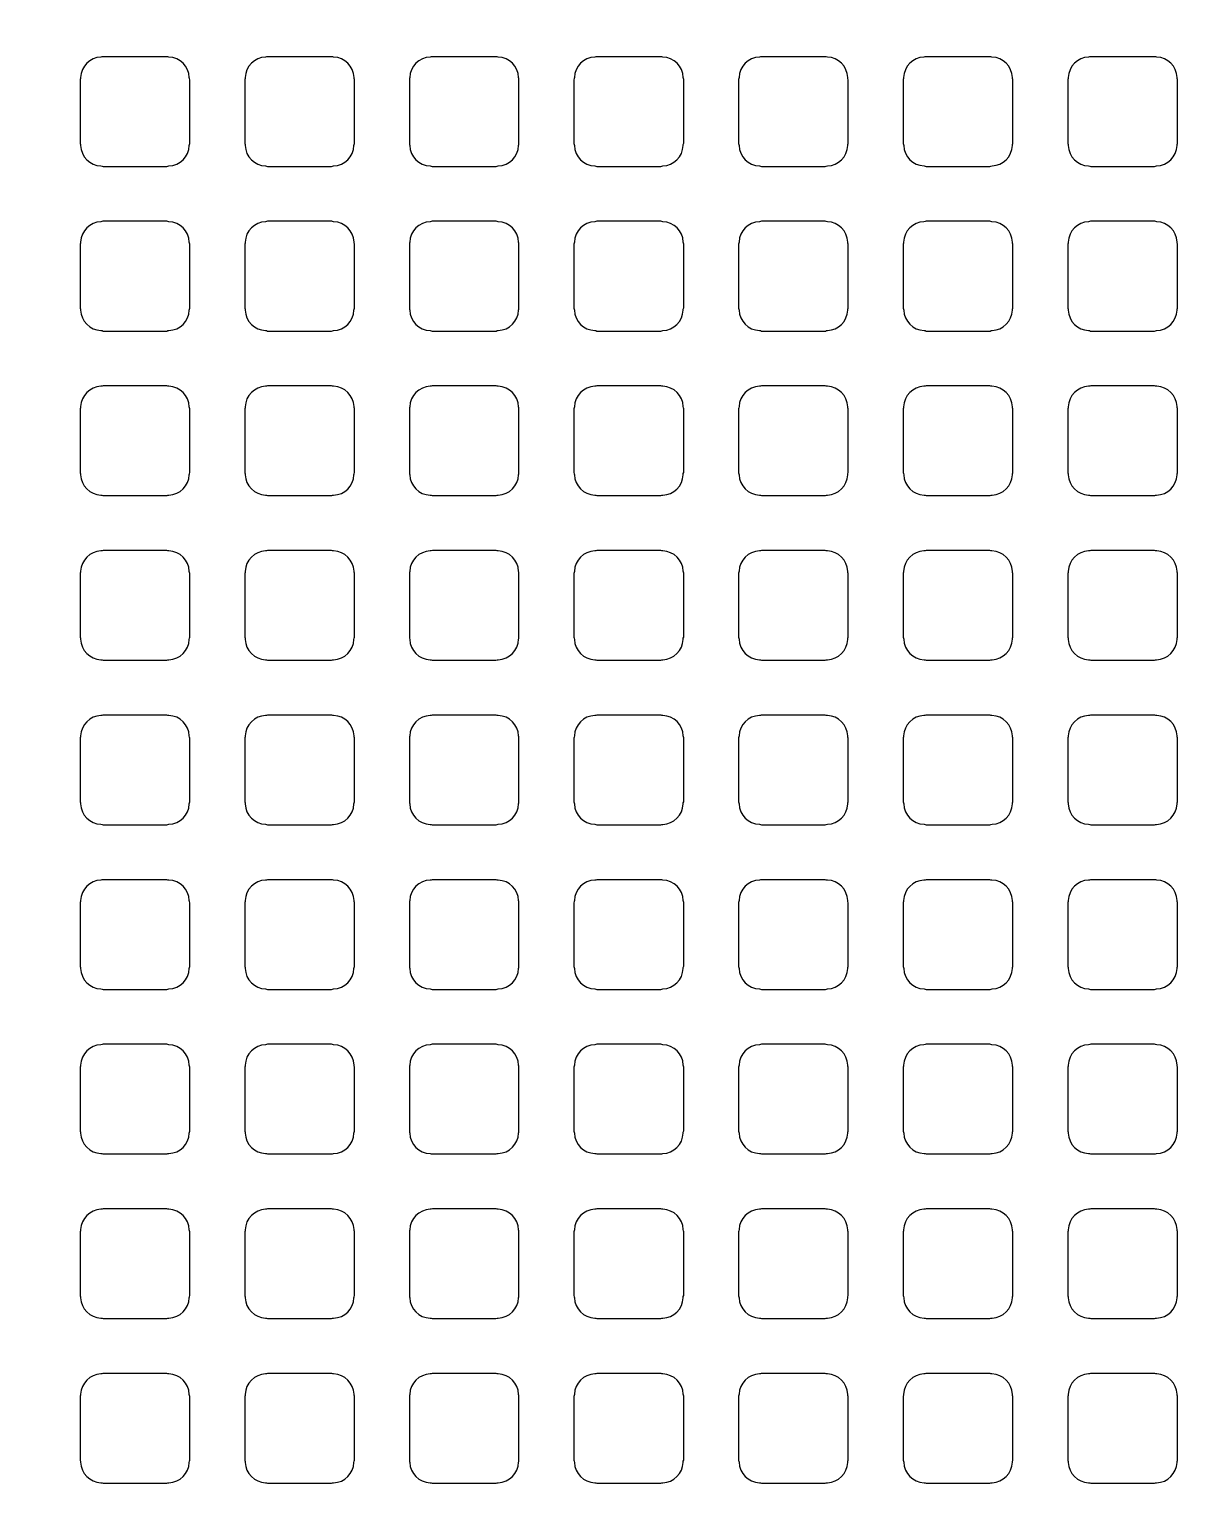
# Model space of a CAD drawing. Extents: x 3811 to 4077, y -444 to -307.
# Drawn here: x 3996.236 to 3997.321, y -385.107 to -383.753 of the extents above; entities that cross this region are included whole.
import ezdxf

# ---------------------------------------------------------------- set-up
doc = ezdxf.new("R2010")
doc.units = 0
doc.layers.add('gbr-dxf', color=7, linetype='Continuous')

msp = doc.modelspace()

# ---------------------------------------------------------------- linework, layer by layer
at = {"layer": 'gbr-dxf', "linetype": 'Continuous'}
msp.add_lwpolyline([(4000.5038, -385.332), (3998.9322, -383.7604, -0.013659), (3998.9293, -383.7577, -0.077228), (3997.3118, -381.5457, -0.009209), (3997.3106, -381.5435), (3997.1511, -381.2326, -0.008596), (3997.1501, -381.2305, -0.073265), (3996.3752, -378.9478, -0.008634), (3996.3748, -378.9456), (3996.3062, -378.5654, -0.012454), (3996.3055, -378.5619, -0.041374), (3996.1996, -377.4655, -0.007759)], format="xyb", dxfattribs=at)
for points in [[(3996.2835, -383.8591, -0.095462), (3996.2839, -383.8609, 0.393729), (3996.3028, -383.8798, -0.101678), (3996.3047, -383.8803), (3996.3638, -383.8803, -0.098843), (3996.3657, -383.8798, 0.393729), (3996.3846, -383.861, -0.101678), (3996.3851, -383.859), (3996.3851, -383.8, -0.104567), (3996.3846, -383.798, 0.393729), (3996.3657, -383.7791, -0.09841), (3996.3638, -383.7787), (3996.3045, -383.7787, -0.089302), (3996.3028, -383.7791, 0.393729), (3996.284, -383.7979, -0.09841), (3996.2835, -383.7998)], [(3996.4359, -383.8591, -0.095462), (3996.4363, -383.861, 0.393729), (3996.4552, -383.8798, -0.09841), (3996.4571, -383.8803), (3996.5163, -383.8803, -0.095462), (3996.5181, -383.8799, 0.393729), (3996.537, -383.861, -0.101678), (3996.5375, -383.859), (3996.5375, -383.7997, -0.092621), (3996.5371, -383.7979, 0.393729), (3996.5182, -383.7791, -0.088868), (3996.5165, -383.7787), (3996.457, -383.7787, -0.092621), (3996.4552, -383.7791, 0.393729), (3996.4363, -383.798, -0.09841), (3996.4359, -383.7999)], [(3996.5883, -383.8591, -0.095462), (3996.5887, -383.861, 0.393729), (3996.6075, -383.8799, -0.095482), (3996.6094, -383.8803), (3996.6686, -383.8803, -0.104567), (3996.6706, -383.8798, 0.393729), (3996.6895, -383.8609, -0.088868), (3996.6898, -383.8592), (3996.6898, -383.7998, -0.092621), (3996.6894, -383.798, 0.393729), (3996.6706, -383.7791, -0.092282), (3996.6688, -383.7787), (3996.6094, -383.7787, -0.095462), (3996.6076, -383.7791, 0.393729), (3996.5887, -383.798, -0.09841), (3996.5883, -383.7999)], [(3996.7406, -383.859, -0.101214), (3996.7411, -383.861, 0.393729), (3996.76, -383.8798, -0.09841), (3996.7619, -383.8803), (3996.8211, -383.8803, -0.095462), (3996.8229, -383.8799, 0.393729), (3996.8418, -383.861, -0.107228), (3996.8423, -383.8589), (3996.8423, -383.7998, -0.098843), (3996.8419, -383.7979, 0.393729), (3996.823, -383.7791, -0.088868), (3996.8213, -383.7787), (3996.7618, -383.7787, -0.092621), (3996.76, -383.7791, 0.393729), (3996.7411, -383.798, -0.104195), (3996.7406, -383.8)], [(3996.8931, -383.8591, -0.095462), (3996.8935, -383.8609, 0.393729), (3996.9124, -383.8798, -0.101678), (3996.9143, -383.8803), (3996.9734, -383.8803, -0.098843), (3996.9753, -383.8798, 0.393729), (3996.9942, -383.861, -0.101678), (3996.9947, -383.859), (3996.9947, -383.8, -0.104567), (3996.9942, -383.798, 0.393729), (3996.9753, -383.7791, -0.09841), (3996.9734, -383.7787), (3996.9141, -383.7787, -0.089302), (3996.9124, -383.7791, 0.393729), (3996.8936, -383.7979, -0.09841), (3996.8931, -383.7998)], [(3997.0455, -383.859, -0.101214), (3997.046, -383.8609, 0.393729), (3997.0648, -383.8798, -0.104195), (3997.0668, -383.8803), (3997.1258, -383.8803, -0.101214), (3997.1278, -383.8798, 0.393729), (3997.1466, -383.8609, -0.095482), (3997.1471, -383.8591), (3997.1471, -383.7999, -0.098843), (3997.1466, -383.798, 0.393729), (3997.1277, -383.7791, -0.095482), (3997.1259, -383.7787), (3997.0666, -383.7787, -0.098843), (3997.0647, -383.7791, 0.393729), (3997.0459, -383.798, -0.092282), (3997.0455, -383.7998)], [(3997.1979, -383.8591, -0.098843), (3997.1983, -383.861, 0.393729), (3997.2172, -383.8798, -0.09841), (3997.2191, -383.8803), (3997.2783, -383.8803, -0.095462), (3997.2801, -383.8799, 0.393729), (3997.299, -383.861, -0.09841), (3997.2994, -383.8591), (3997.2994, -383.7997, -0.089302), (3997.2991, -383.7979, 0.393729), (3997.2802, -383.7791, -0.088868), (3997.2785, -383.7787), (3997.219, -383.7787, -0.092621), (3997.2172, -383.7791, 0.393729), (3997.1983, -383.798, -0.101678), (3997.1979, -383.7999)], [(3996.2835, -384.0115, -0.095462), (3996.2839, -384.0133, 0.393729), (3996.3028, -384.0322, -0.09841), (3996.3047, -384.0327), (3996.3639, -384.0327, -0.095462), (3996.3657, -384.0322, 0.393729), (3996.3846, -384.0134, -0.101678), (3996.3851, -384.0114), (3996.3851, -383.9524, -0.104567), (3996.3846, -383.9504, 0.393729), (3996.3657, -383.9315, -0.101678), (3996.3638, -383.9311), (3996.3046, -383.9311, -0.092621), (3996.3028, -383.9315, 0.393729), (3996.284, -383.9503, -0.09841), (3996.2835, -383.9522)], [(3996.4359, -384.0115, -0.095462), (3996.4363, -384.0134, 0.393729), (3996.4552, -384.0322, -0.095482), (3996.457, -384.0327), (3996.5163, -384.0327, -0.092621), (3996.5181, -384.0323, 0.393729), (3996.537, -384.0134, -0.101678), (3996.5375, -384.0114), (3996.5375, -383.9521, -0.092621), (3996.5371, -383.9503, 0.393729), (3996.5182, -383.9315, -0.092282), (3996.5164, -383.9311), (3996.457, -383.9311, -0.095462), (3996.4552, -383.9315, 0.393729), (3996.4363, -383.9504, -0.09841), (3996.4359, -383.9523)], [(3996.5883, -384.0115, -0.095462), (3996.5887, -384.0134, 0.393729), (3996.6075, -384.0323, -0.092282), (3996.6093, -384.0327), (3996.6686, -384.0327, -0.101214), (3996.6706, -384.0322, 0.393729), (3996.6895, -384.0133, -0.088868), (3996.6898, -384.0116), (3996.6898, -383.9522, -0.092621), (3996.6894, -383.9504, 0.393729), (3996.6706, -383.9315, -0.095482), (3996.6687, -383.9311), (3996.6095, -383.9311, -0.098843), (3996.6076, -383.9315, 0.393729), (3996.5887, -383.9504, -0.09841), (3996.5883, -383.9523)], [(3996.7406, -384.0114, -0.101214), (3996.7411, -384.0134, 0.393729), (3996.76, -384.0322, -0.095482), (3996.7618, -384.0327), (3996.8211, -384.0327, -0.092621), (3996.8229, -384.0323, 0.393729), (3996.8418, -384.0134, -0.107228), (3996.8423, -384.0113), (3996.8423, -383.9522, -0.098843), (3996.8419, -383.9503, 0.393729), (3996.823, -383.9315, -0.092282), (3996.8212, -383.9311), (3996.7618, -383.9311, -0.095462), (3996.76, -383.9315, 0.393729), (3996.7411, -383.9504, -0.104195), (3996.7406, -383.9524)], [(3996.8931, -384.0115, -0.095462), (3996.8935, -384.0133, 0.393729), (3996.9124, -384.0322, -0.09841), (3996.9143, -384.0327), (3996.9735, -384.0327, -0.095462), (3996.9753, -384.0322, 0.393729), (3996.9942, -384.0134, -0.101678), (3996.9947, -384.0114), (3996.9947, -383.9524, -0.104567), (3996.9942, -383.9504, 0.393729), (3996.9753, -383.9315, -0.101678), (3996.9734, -383.9311), (3996.9142, -383.9311, -0.092621), (3996.9124, -383.9315, 0.393729), (3996.8936, -383.9503, -0.09841), (3996.8931, -383.9522)], [(3997.0455, -384.0114, -0.101214), (3997.046, -384.0133, 0.393729), (3997.0648, -384.0322, -0.101678), (3997.0668, -384.0327), (3997.1259, -384.0327, -0.098843), (3997.1278, -384.0322, 0.393729), (3997.1466, -384.0133, -0.095482), (3997.1471, -384.0115), (3997.1471, -383.9523, -0.098843), (3997.1466, -383.9504, 0.393729), (3997.1277, -383.9315, -0.09841), (3997.1258, -383.9311), (3997.0667, -383.9311, -0.101214), (3997.0647, -383.9315, 0.393729), (3997.0459, -383.9504, -0.092282), (3997.0455, -383.9522)], [(3997.1979, -384.0115, -0.098843), (3997.1983, -384.0134, 0.393729), (3997.2172, -384.0322, -0.095482), (3997.219, -384.0327), (3997.2783, -384.0327, -0.092621), (3997.2801, -384.0323, 0.393729), (3997.299, -384.0134, -0.09841), (3997.2994, -384.0115), (3997.2994, -383.9521, -0.089302), (3997.2991, -383.9503, 0.393729), (3997.2802, -383.9315, -0.092282), (3997.2784, -383.9311), (3997.219, -383.9311, -0.095462), (3997.2172, -383.9315, 0.393729), (3997.1983, -383.9504, -0.101678), (3997.1979, -383.9523)], [(3996.2835, -384.1639, -0.095462), (3996.2839, -384.1657, 0.393729), (3996.3028, -384.1846, -0.095482), (3996.3046, -384.185), (3996.364, -384.185, -0.092621), (3996.3657, -384.1846, 0.393729), (3996.3846, -384.1658, -0.101678), (3996.3851, -384.1638), (3996.3851, -384.1048, -0.104567), (3996.3846, -384.1028, 0.393729), (3996.3657, -384.0839, -0.104195), (3996.3637, -384.0835), (3996.3047, -384.0835, -0.095462), (3996.3028, -384.0839, 0.393729), (3996.284, -384.1027, -0.09841), (3996.2835, -384.1046)], [(3996.4359, -384.1639, -0.095462), (3996.4363, -384.1658, 0.393729), (3996.4552, -384.1846, -0.092282), (3996.457, -384.185), (3996.5164, -384.185, -0.089302), (3996.5181, -384.1847, 0.393729), (3996.537, -384.1658, -0.101678), (3996.5375, -384.1638), (3996.5375, -384.1045, -0.092621), (3996.5371, -384.1027, 0.393729), (3996.5182, -384.0839, -0.095482), (3996.5163, -384.0835), (3996.4571, -384.0835, -0.098843), (3996.4552, -384.0839, 0.393729), (3996.4363, -384.1028, -0.09841), (3996.4359, -384.1047)], [(3996.5883, -384.1639, -0.095462), (3996.5887, -384.1658, 0.393729), (3996.6075, -384.1847, -0.088868), (3996.6093, -384.185), (3996.6687, -384.185, -0.098843), (3996.6706, -384.1846, 0.393729), (3996.6895, -384.1657, -0.088868), (3996.6898, -384.164), (3996.6898, -384.1046, -0.092621), (3996.6894, -384.1028, 0.393729), (3996.6706, -384.0839, -0.09841), (3996.6687, -384.0835), (3996.6095, -384.0835, -0.101214), (3996.6076, -384.0839, 0.393729), (3996.5887, -384.1028, -0.09841), (3996.5883, -384.1047)], [(3996.7406, -384.1638, -0.101214), (3996.7411, -384.1658, 0.393729), (3996.76, -384.1846, -0.092282), (3996.7618, -384.185), (3996.8212, -384.185, -0.089302), (3996.8229, -384.1847, 0.393729), (3996.8418, -384.1658, -0.107228), (3996.8423, -384.1637), (3996.8423, -384.1046, -0.098843), (3996.8419, -384.1027, 0.393729), (3996.823, -384.0839, -0.095482), (3996.8211, -384.0835), (3996.7619, -384.0835, -0.098843), (3996.76, -384.0839, 0.393729), (3996.7411, -384.1028, -0.104195), (3996.7406, -384.1048)], [(3996.8931, -384.1639, -0.095462), (3996.8935, -384.1657, 0.393729), (3996.9124, -384.1846, -0.095482), (3996.9142, -384.185), (3996.9736, -384.185, -0.092621), (3996.9753, -384.1846, 0.393729), (3996.9942, -384.1658, -0.101678), (3996.9947, -384.1638), (3996.9947, -384.1048, -0.104567), (3996.9942, -384.1028, 0.393729), (3996.9753, -384.0839, -0.104195), (3996.9733, -384.0835), (3996.9143, -384.0835, -0.095462), (3996.9124, -384.0839, 0.393729), (3996.8936, -384.1027, -0.09841), (3996.8931, -384.1046)], [(3997.0455, -384.1638, -0.101214), (3997.046, -384.1657, 0.393729), (3997.0648, -384.1846, -0.09841), (3997.0667, -384.185), (3997.1259, -384.185, -0.095462), (3997.1278, -384.1846, 0.393729), (3997.1466, -384.1657, -0.095482), (3997.1471, -384.1639), (3997.1471, -384.1047, -0.098843), (3997.1466, -384.1028, 0.393729), (3997.1277, -384.0839, -0.101678), (3997.1258, -384.0835), (3997.0668, -384.0835, -0.104567), (3997.0647, -384.0839, 0.393729), (3997.0459, -384.1028, -0.092282), (3997.0455, -384.1046)], [(3997.1979, -384.1639, -0.098843), (3997.1983, -384.1658, 0.393729), (3997.2172, -384.1846, -0.092282), (3997.219, -384.185), (3997.2784, -384.185, -0.089302), (3997.2801, -384.1847, 0.393729), (3997.299, -384.1658, -0.09841), (3997.2994, -384.1639), (3997.2994, -384.1045, -0.089302), (3997.2991, -384.1027, 0.393729), (3997.2802, -384.0839, -0.095482), (3997.2783, -384.0835), (3997.2191, -384.0835, -0.098843), (3997.2172, -384.0839, 0.393729), (3997.1983, -384.1028, -0.101678), (3997.1979, -384.1047)], [(3996.2835, -384.3163, -0.095462), (3996.2839, -384.3181, 0.393729), (3996.3028, -384.337, -0.104195), (3996.3048, -384.3375), (3996.3638, -384.3375, -0.101214), (3996.3657, -384.337, 0.393729), (3996.3846, -384.3182, -0.101678), (3996.3851, -384.3162), (3996.3851, -384.2572, -0.104567), (3996.3846, -384.2552, 0.393729), (3996.3657, -384.2363, -0.107228), (3996.3637, -384.2358), (3996.3047, -384.2358, -0.098843), (3996.3028, -384.2363, 0.393729), (3996.284, -384.2551, -0.09841), (3996.2835, -384.257)], [(3996.4359, -384.3163, -0.095462), (3996.4363, -384.3182, 0.393729), (3996.4552, -384.337, -0.101678), (3996.4571, -384.3375), (3996.5162, -384.3375, -0.098843), (3996.5181, -384.3371, 0.393729), (3996.537, -384.3182, -0.101678), (3996.5375, -384.3162), (3996.5375, -384.2569, -0.092621), (3996.5371, -384.2551, 0.393729), (3996.5182, -384.2363, -0.09841), (3996.5163, -384.2358), (3996.4571, -384.2358, -0.101214), (3996.4552, -384.2363, 0.393729), (3996.4363, -384.2552, -0.09841), (3996.4359, -384.2571)], [(3996.5883, -384.3163, -0.095462), (3996.5887, -384.3182, 0.393729), (3996.6075, -384.3371, -0.09841), (3996.6094, -384.3375), (3996.6685, -384.3375, -0.10699), (3996.6706, -384.337, 0.393729), (3996.6895, -384.3181, -0.088868), (3996.6898, -384.3164), (3996.6898, -384.257, -0.092621), (3996.6894, -384.2552, 0.393729), (3996.6706, -384.2363, -0.101678), (3996.6686, -384.2358), (3996.6096, -384.2358, -0.104567), (3996.6076, -384.2363, 0.393729), (3996.5887, -384.2552, -0.09841), (3996.5883, -384.2571)], [(3996.7406, -384.3162, -0.101214), (3996.7411, -384.3182, 0.393729), (3996.76, -384.337, -0.101678), (3996.7619, -384.3375), (3996.821, -384.3375, -0.098843), (3996.8229, -384.3371, 0.393729), (3996.8418, -384.3182, -0.107228), (3996.8423, -384.3161), (3996.8423, -384.257, -0.098843), (3996.8419, -384.2551, 0.393729), (3996.823, -384.2363, -0.09841), (3996.8211, -384.2358), (3996.7619, -384.2358, -0.101214), (3996.76, -384.2363, 0.393729), (3996.7411, -384.2552, -0.104195), (3996.7406, -384.2572)], [(3996.8931, -384.3163, -0.095462), (3996.8935, -384.3181, 0.393729), (3996.9124, -384.337, -0.104195), (3996.9144, -384.3375), (3996.9734, -384.3375, -0.101214), (3996.9753, -384.337, 0.393729), (3996.9942, -384.3182, -0.101678), (3996.9947, -384.3162), (3996.9947, -384.2572, -0.104567), (3996.9942, -384.2552, 0.393729), (3996.9753, -384.2363, -0.107228), (3996.9733, -384.2358), (3996.9143, -384.2358, -0.098843), (3996.9124, -384.2363, 0.393729), (3996.8936, -384.2551, -0.09841), (3996.8931, -384.257)], [(3997.0455, -384.3162, -0.101214), (3997.046, -384.3181, 0.393729), (3997.0648, -384.337, -0.107228), (3997.0669, -384.3375), (3997.1258, -384.3375, -0.104567), (3997.1278, -384.337, 0.393729), (3997.1466, -384.3181, -0.095482), (3997.1471, -384.3163), (3997.1471, -384.2571, -0.098843), (3997.1466, -384.2552, 0.393729), (3997.1277, -384.2363, -0.104195), (3997.1257, -384.2358), (3997.0668, -384.2358, -0.10699), (3997.0647, -384.2363, 0.393729), (3997.0459, -384.2552, -0.092282), (3997.0455, -384.257)], [(3997.1979, -384.3163, -0.098843), (3997.1983, -384.3182, 0.393729), (3997.2172, -384.337, -0.101678), (3997.2191, -384.3375), (3997.2782, -384.3375, -0.098843), (3997.2801, -384.3371, 0.393729), (3997.299, -384.3182, -0.09841), (3997.2994, -384.3163), (3997.2994, -384.2569, -0.089302), (3997.2991, -384.2551, 0.393729), (3997.2802, -384.2363, -0.09841), (3997.2783, -384.2358), (3997.2191, -384.2358, -0.101214), (3997.2172, -384.2363, 0.393729), (3997.1983, -384.2552, -0.101678), (3997.1979, -384.2571)], [(3996.2835, -384.4687, -0.095462), (3996.2839, -384.4705, 0.393729), (3996.3028, -384.4894, -0.101678), (3996.3047, -384.4899), (3996.3638, -384.4899, -0.098843), (3996.3657, -384.4894, 0.393729), (3996.3846, -384.4706, -0.101678), (3996.3851, -384.4686), (3996.3851, -384.4096, -0.104567), (3996.3846, -384.4076, 0.393729), (3996.3657, -384.3887, -0.09841), (3996.3638, -384.3883), (3996.3045, -384.3883, -0.089302), (3996.3028, -384.3887, 0.393729), (3996.284, -384.4075, -0.09841), (3996.2835, -384.4094)], [(3996.4359, -384.4687, -0.095462), (3996.4363, -384.4706, 0.393729), (3996.4552, -384.4894, -0.09841), (3996.4571, -384.4899), (3996.5163, -384.4899, -0.095462), (3996.5181, -384.4895, 0.393729), (3996.537, -384.4706, -0.101678), (3996.5375, -384.4686), (3996.5375, -384.4093, -0.092621), (3996.5371, -384.4075, 0.393729), (3996.5182, -384.3887, -0.088868), (3996.5165, -384.3883), (3996.457, -384.3883, -0.092621), (3996.4552, -384.3887, 0.393729), (3996.4363, -384.4076, -0.09841), (3996.4359, -384.4095)], [(3996.5883, -384.4687, -0.095462), (3996.5887, -384.4706, 0.393729), (3996.6075, -384.4895, -0.095482), (3996.6094, -384.4899), (3996.6686, -384.4899, -0.104567), (3996.6706, -384.4894, 0.393729), (3996.6895, -384.4705, -0.088868), (3996.6898, -384.4688), (3996.6898, -384.4094, -0.092621), (3996.6894, -384.4076, 0.393729), (3996.6706, -384.3887, -0.092282), (3996.6688, -384.3883), (3996.6094, -384.3883, -0.095462), (3996.6076, -384.3887, 0.393729), (3996.5887, -384.4076, -0.09841), (3996.5883, -384.4095)], [(3996.7406, -384.4686, -0.101214), (3996.7411, -384.4706, 0.393729), (3996.76, -384.4894, -0.09841), (3996.7619, -384.4899), (3996.8211, -384.4899, -0.095462), (3996.8229, -384.4895, 0.393729), (3996.8418, -384.4706, -0.107228), (3996.8423, -384.4685), (3996.8423, -384.4094, -0.098843), (3996.8419, -384.4075, 0.393729), (3996.823, -384.3887, -0.088868), (3996.8213, -384.3883), (3996.7618, -384.3883, -0.092621), (3996.76, -384.3887, 0.393729), (3996.7411, -384.4076, -0.104195), (3996.7406, -384.4096)], [(3996.8931, -384.4687, -0.095462), (3996.8935, -384.4705, 0.393729), (3996.9124, -384.4894, -0.101678), (3996.9143, -384.4899), (3996.9734, -384.4899, -0.098843), (3996.9753, -384.4894, 0.393729), (3996.9942, -384.4706, -0.101678), (3996.9947, -384.4686), (3996.9947, -384.4096, -0.104567), (3996.9942, -384.4076, 0.393729), (3996.9753, -384.3887, -0.09841), (3996.9734, -384.3883), (3996.9141, -384.3883, -0.089302), (3996.9124, -384.3887, 0.393729), (3996.8936, -384.4075, -0.09841), (3996.8931, -384.4094)], [(3997.0455, -384.4686, -0.101214), (3997.046, -384.4705, 0.393729), (3997.0648, -384.4894, -0.104195), (3997.0668, -384.4899), (3997.1258, -384.4899, -0.101214), (3997.1278, -384.4894, 0.393729), (3997.1466, -384.4705, -0.095482), (3997.1471, -384.4687), (3997.1471, -384.4095, -0.098843), (3997.1466, -384.4076, 0.393729), (3997.1277, -384.3887, -0.095482), (3997.1259, -384.3883), (3997.0666, -384.3883, -0.098843), (3997.0647, -384.3887, 0.393729), (3997.0459, -384.4076, -0.092282), (3997.0455, -384.4094)], [(3997.1979, -384.4687, -0.098843), (3997.1983, -384.4706, 0.393729), (3997.2172, -384.4894, -0.09841), (3997.2191, -384.4899), (3997.2783, -384.4899, -0.095462), (3997.2801, -384.4895, 0.393729), (3997.299, -384.4706, -0.09841), (3997.2994, -384.4687), (3997.2994, -384.4093, -0.089302), (3997.2991, -384.4075, 0.393729), (3997.2802, -384.3887, -0.088868), (3997.2785, -384.3883), (3997.219, -384.3883, -0.092621), (3997.2172, -384.3887, 0.393729), (3997.1983, -384.4076, -0.101678), (3997.1979, -384.4095)], [(3996.2835, -384.6211, -0.095462), (3996.2839, -384.6229, 0.393729), (3996.3028, -384.6418, -0.09841), (3996.3047, -384.6423), (3996.3639, -384.6423, -0.095462), (3996.3657, -384.6418, 0.393729), (3996.3846, -384.623, -0.101678), (3996.3851, -384.621), (3996.3851, -384.562, -0.104567), (3996.3846, -384.56, 0.393729), (3996.3657, -384.5411, -0.101678), (3996.3638, -384.5407), (3996.3046, -384.5407, -0.092621), (3996.3028, -384.5411, 0.393729), (3996.284, -384.5599, -0.09841), (3996.2835, -384.5618)], [(3996.4359, -384.6211, -0.095462), (3996.4363, -384.623, 0.393729), (3996.4552, -384.6418, -0.095482), (3996.457, -384.6423), (3996.5163, -384.6423, -0.092621), (3996.5181, -384.6419, 0.393729), (3996.537, -384.623, -0.101678), (3996.5375, -384.621), (3996.5375, -384.5617, -0.092621), (3996.5371, -384.5599, 0.393729), (3996.5182, -384.5411, -0.092282), (3996.5164, -384.5407), (3996.457, -384.5407, -0.095462), (3996.4552, -384.5411, 0.393729), (3996.4363, -384.56, -0.09841), (3996.4359, -384.5619)], [(3996.5883, -384.6211, -0.095462), (3996.5887, -384.623, 0.393729), (3996.6075, -384.6419, -0.092282), (3996.6093, -384.6423), (3996.6686, -384.6423, -0.101214), (3996.6706, -384.6418, 0.393729), (3996.6895, -384.6229, -0.088868), (3996.6898, -384.6212), (3996.6898, -384.5618, -0.092621), (3996.6894, -384.56, 0.393729), (3996.6706, -384.5411, -0.095482), (3996.6687, -384.5407), (3996.6095, -384.5407, -0.098843), (3996.6076, -384.5411, 0.393729), (3996.5887, -384.56, -0.09841), (3996.5883, -384.5619)], [(3996.7406, -384.621, -0.101214), (3996.7411, -384.623, 0.393729), (3996.76, -384.6418, -0.095482), (3996.7618, -384.6423), (3996.8211, -384.6423, -0.092621), (3996.8229, -384.6419, 0.393729), (3996.8418, -384.623, -0.107228), (3996.8423, -384.6209), (3996.8423, -384.5618, -0.098843), (3996.8419, -384.5599, 0.393729), (3996.823, -384.5411, -0.092282), (3996.8212, -384.5407), (3996.7618, -384.5407, -0.095462), (3996.76, -384.5411, 0.393729), (3996.7411, -384.56, -0.104195), (3996.7406, -384.562)], [(3996.8931, -384.6211, -0.095462), (3996.8935, -384.6229, 0.393729), (3996.9124, -384.6418, -0.09841), (3996.9143, -384.6423), (3996.9735, -384.6423, -0.095462), (3996.9753, -384.6418, 0.393729), (3996.9942, -384.623, -0.101678), (3996.9947, -384.621), (3996.9947, -384.562, -0.104567), (3996.9942, -384.56, 0.393729), (3996.9753, -384.5411, -0.101678), (3996.9734, -384.5407), (3996.9142, -384.5407, -0.092621), (3996.9124, -384.5411, 0.393729), (3996.8936, -384.5599, -0.09841), (3996.8931, -384.5618)], [(3997.0455, -384.621, -0.101214), (3997.046, -384.6229, 0.393729), (3997.0648, -384.6418, -0.101678), (3997.0668, -384.6423), (3997.1259, -384.6423, -0.098843), (3997.1278, -384.6418, 0.393729), (3997.1466, -384.6229, -0.095482), (3997.1471, -384.6211), (3997.1471, -384.5619, -0.098843), (3997.1466, -384.56, 0.393729), (3997.1277, -384.5411, -0.09841), (3997.1258, -384.5407), (3997.0667, -384.5407, -0.101214), (3997.0647, -384.5411, 0.393729), (3997.0459, -384.56, -0.092282), (3997.0455, -384.5618)], [(3997.1979, -384.6211, -0.098843), (3997.1983, -384.623, 0.393729), (3997.2172, -384.6418, -0.095482), (3997.219, -384.6423), (3997.2783, -384.6423, -0.092621), (3997.2801, -384.6419, 0.393729), (3997.299, -384.623, -0.09841), (3997.2994, -384.6211), (3997.2994, -384.5617, -0.089302), (3997.2991, -384.5599, 0.393729), (3997.2802, -384.5411, -0.092282), (3997.2784, -384.5407), (3997.219, -384.5407, -0.095462), (3997.2172, -384.5411, 0.393729), (3997.1983, -384.56, -0.101678), (3997.1979, -384.5619)], [(3996.2835, -384.7735, -0.095462), (3996.2839, -384.7753, 0.393729), (3996.3028, -384.7942, -0.095482), (3996.3046, -384.7946), (3996.364, -384.7946, -0.092621), (3996.3657, -384.7942, 0.393729), (3996.3846, -384.7754, -0.101678), (3996.3851, -384.7734), (3996.3851, -384.7144, -0.104567), (3996.3846, -384.7124, 0.393729), (3996.3657, -384.6935, -0.104195), (3996.3637, -384.6931), (3996.3047, -384.6931, -0.095462), (3996.3028, -384.6935, 0.393729), (3996.284, -384.7123, -0.09841), (3996.2835, -384.7142)], [(3996.4359, -384.7735, -0.095462), (3996.4363, -384.7754, 0.393729), (3996.4552, -384.7942, -0.092282), (3996.457, -384.7946), (3996.5164, -384.7946, -0.089302), (3996.5181, -384.7943, 0.393729), (3996.537, -384.7754, -0.101678), (3996.5375, -384.7734), (3996.5375, -384.7141, -0.092621), (3996.5371, -384.7123, 0.393729), (3996.5182, -384.6935, -0.095482), (3996.5163, -384.6931), (3996.4571, -384.6931, -0.098843), (3996.4552, -384.6935, 0.393729), (3996.4363, -384.7124, -0.09841), (3996.4359, -384.7143)], [(3996.5883, -384.7735, -0.095462), (3996.5887, -384.7754, 0.393729), (3996.6075, -384.7943, -0.088868), (3996.6093, -384.7946), (3996.6687, -384.7946, -0.098843), (3996.6706, -384.7942, 0.393729), (3996.6895, -384.7753, -0.088868), (3996.6898, -384.7736), (3996.6898, -384.7142, -0.092621), (3996.6894, -384.7124, 0.393729), (3996.6706, -384.6935, -0.09841), (3996.6687, -384.6931), (3996.6095, -384.6931, -0.101214), (3996.6076, -384.6935, 0.393729), (3996.5887, -384.7124, -0.09841), (3996.5883, -384.7143)], [(3996.7406, -384.7734, -0.101214), (3996.7411, -384.7754, 0.393729), (3996.76, -384.7942, -0.092282), (3996.7618, -384.7946), (3996.8212, -384.7946, -0.089302), (3996.8229, -384.7943, 0.393729), (3996.8418, -384.7754, -0.107228), (3996.8423, -384.7733), (3996.8423, -384.7142, -0.098843), (3996.8419, -384.7123, 0.393729), (3996.823, -384.6935, -0.095482), (3996.8211, -384.6931), (3996.7619, -384.6931, -0.098843), (3996.76, -384.6935, 0.393729), (3996.7411, -384.7124, -0.104195), (3996.7406, -384.7144)], [(3996.8931, -384.7735, -0.095462), (3996.8935, -384.7753, 0.393729), (3996.9124, -384.7942, -0.095482), (3996.9142, -384.7946), (3996.9736, -384.7946, -0.092621), (3996.9753, -384.7942, 0.393729), (3996.9942, -384.7754, -0.101678), (3996.9947, -384.7734), (3996.9947, -384.7144, -0.104567), (3996.9942, -384.7124, 0.393729), (3996.9753, -384.6935, -0.104195), (3996.9733, -384.6931), (3996.9143, -384.6931, -0.095462), (3996.9124, -384.6935, 0.393729), (3996.8936, -384.7123, -0.09841), (3996.8931, -384.7142)], [(3997.0455, -384.7734, -0.101214), (3997.046, -384.7753, 0.393729), (3997.0648, -384.7942, -0.09841), (3997.0667, -384.7946), (3997.1259, -384.7946, -0.095462), (3997.1278, -384.7942, 0.393729), (3997.1466, -384.7753, -0.095482), (3997.1471, -384.7735), (3997.1471, -384.7143, -0.098843), (3997.1466, -384.7124, 0.393729), (3997.1277, -384.6935, -0.101678), (3997.1258, -384.6931), (3997.0668, -384.6931, -0.104567), (3997.0647, -384.6935, 0.393729), (3997.0459, -384.7124, -0.092282), (3997.0455, -384.7142)], [(3997.1979, -384.7735, -0.098843), (3997.1983, -384.7754, 0.393729), (3997.2172, -384.7942, -0.092282), (3997.219, -384.7946), (3997.2784, -384.7946, -0.089302), (3997.2801, -384.7943, 0.393729), (3997.299, -384.7754, -0.09841), (3997.2994, -384.7735), (3997.2994, -384.7141, -0.089302), (3997.2991, -384.7123, 0.393729), (3997.2802, -384.6935, -0.095482), (3997.2783, -384.6931), (3997.2191, -384.6931, -0.098843), (3997.2172, -384.6935, 0.393729), (3997.1983, -384.7124, -0.101678), (3997.1979, -384.7143)], [(3996.2835, -384.9259, -0.095462), (3996.2839, -384.9277, 0.393729), (3996.3028, -384.9466, -0.104195), (3996.3048, -384.9471), (3996.3638, -384.9471, -0.101214), (3996.3657, -384.9466, 0.393729), (3996.3846, -384.9278, -0.101678), (3996.3851, -384.9258), (3996.3851, -384.8668, -0.104567), (3996.3846, -384.8648, 0.393729), (3996.3657, -384.8459, -0.107228), (3996.3637, -384.8454), (3996.3047, -384.8454, -0.098843), (3996.3028, -384.8459, 0.393729), (3996.284, -384.8647, -0.09841), (3996.2835, -384.8666)], [(3996.4359, -384.9259, -0.095462), (3996.4363, -384.9278, 0.393729), (3996.4552, -384.9466, -0.101678), (3996.4571, -384.9471), (3996.5162, -384.9471, -0.098843), (3996.5181, -384.9467, 0.393729), (3996.537, -384.9278, -0.101678), (3996.5375, -384.9258), (3996.5375, -384.8665, -0.092621), (3996.5371, -384.8647, 0.393729), (3996.5182, -384.8459, -0.09841), (3996.5163, -384.8454), (3996.4571, -384.8454, -0.101214), (3996.4552, -384.8459, 0.393729), (3996.4363, -384.8648, -0.09841), (3996.4359, -384.8667)], [(3996.5883, -384.9259, -0.095462), (3996.5887, -384.9278, 0.393729), (3996.6075, -384.9467, -0.09841), (3996.6094, -384.9471), (3996.6685, -384.9471, -0.10699), (3996.6706, -384.9466, 0.393729), (3996.6895, -384.9277, -0.088868), (3996.6898, -384.926), (3996.6898, -384.8666, -0.092621), (3996.6894, -384.8648, 0.393729), (3996.6706, -384.8459, -0.101678), (3996.6686, -384.8454), (3996.6096, -384.8454, -0.104567), (3996.6076, -384.8459, 0.393729), (3996.5887, -384.8648, -0.09841), (3996.5883, -384.8667)], [(3996.7406, -384.9258, -0.101214), (3996.7411, -384.9278, 0.393729), (3996.76, -384.9466, -0.101678), (3996.7619, -384.9471), (3996.821, -384.9471, -0.098843), (3996.8229, -384.9467, 0.393729), (3996.8418, -384.9278, -0.107228), (3996.8423, -384.9257), (3996.8423, -384.8666, -0.098843), (3996.8419, -384.8647, 0.393729), (3996.823, -384.8459, -0.09841), (3996.8211, -384.8454), (3996.7619, -384.8454, -0.101214), (3996.76, -384.8459, 0.393729), (3996.7411, -384.8648, -0.104195), (3996.7406, -384.8668)], [(3996.8931, -384.9259, -0.095462), (3996.8935, -384.9277, 0.393729), (3996.9124, -384.9466, -0.104195), (3996.9144, -384.9471), (3996.9734, -384.9471, -0.101214), (3996.9753, -384.9466, 0.393729), (3996.9942, -384.9278, -0.101678), (3996.9947, -384.9258), (3996.9947, -384.8668, -0.104567), (3996.9942, -384.8648, 0.393729), (3996.9753, -384.8459, -0.107228), (3996.9733, -384.8454), (3996.9143, -384.8454, -0.098843), (3996.9124, -384.8459, 0.393729), (3996.8936, -384.8647, -0.09841), (3996.8931, -384.8666)], [(3997.0455, -384.9258, -0.101214), (3997.046, -384.9277, 0.393729), (3997.0648, -384.9466, -0.107228), (3997.0669, -384.9471), (3997.1258, -384.9471, -0.104567), (3997.1278, -384.9466, 0.393729), (3997.1466, -384.9277, -0.095482), (3997.1471, -384.9259), (3997.1471, -384.8667, -0.098843), (3997.1466, -384.8648, 0.393729), (3997.1277, -384.8459, -0.104195), (3997.1257, -384.8454), (3997.0668, -384.8454, -0.10699), (3997.0647, -384.8459, 0.393729), (3997.0459, -384.8648, -0.092282), (3997.0455, -384.8666)], [(3997.1979, -384.9259, -0.098843), (3997.1983, -384.9278, 0.393729), (3997.2172, -384.9466, -0.101678), (3997.2191, -384.9471), (3997.2782, -384.9471, -0.098843), (3997.2801, -384.9467, 0.393729), (3997.299, -384.9278, -0.09841), (3997.2994, -384.9259), (3997.2994, -384.8665, -0.089302), (3997.2991, -384.8647, 0.393729), (3997.2802, -384.8459, -0.09841), (3997.2783, -384.8454), (3997.2191, -384.8454, -0.101214), (3997.2172, -384.8459, 0.393729), (3997.1983, -384.8648, -0.101678), (3997.1979, -384.8667)], [(3996.2835, -385.0783, -0.095462), (3996.2839, -385.0801, 0.393729), (3996.3028, -385.099, -0.101678), (3996.3047, -385.0995), (3996.3638, -385.0995, -0.098843), (3996.3657, -385.099, 0.393729), (3996.3846, -385.0802, -0.101678), (3996.3851, -385.0782), (3996.3851, -385.0192, -0.104567), (3996.3846, -385.0172, 0.393729), (3996.3657, -384.9983, -0.09841), (3996.3638, -384.9979), (3996.3045, -384.9979, -0.089302), (3996.3028, -384.9983, 0.393729), (3996.284, -385.0171, -0.09841), (3996.2835, -385.019)], [(3996.4359, -385.0783, -0.095462), (3996.4363, -385.0802, 0.393729), (3996.4552, -385.099, -0.09841), (3996.4571, -385.0995), (3996.5163, -385.0995, -0.095462), (3996.5181, -385.0991, 0.393729), (3996.537, -385.0802, -0.101678), (3996.5375, -385.0782), (3996.5375, -385.0189, -0.092621), (3996.5371, -385.0171, 0.393729), (3996.5182, -384.9983, -0.088868), (3996.5165, -384.9979), (3996.457, -384.9979, -0.092621), (3996.4552, -384.9983, 0.393729), (3996.4363, -385.0172, -0.09841), (3996.4359, -385.0191)], [(3996.5883, -385.0783, -0.095462), (3996.5887, -385.0802, 0.393729), (3996.6075, -385.0991, -0.095482), (3996.6094, -385.0995), (3996.6686, -385.0995, -0.104567), (3996.6706, -385.099, 0.393729), (3996.6895, -385.0801, -0.088868), (3996.6898, -385.0784), (3996.6898, -385.019, -0.092621), (3996.6894, -385.0172, 0.393729), (3996.6706, -384.9983, -0.092282), (3996.6688, -384.9979), (3996.6094, -384.9979, -0.095462), (3996.6076, -384.9983, 0.393729), (3996.5887, -385.0172, -0.09841), (3996.5883, -385.0191)], [(3996.7406, -385.0782, -0.101214), (3996.7411, -385.0802, 0.393729), (3996.76, -385.099, -0.09841), (3996.7619, -385.0995), (3996.8211, -385.0995, -0.095462), (3996.8229, -385.0991, 0.393729), (3996.8418, -385.0802, -0.107228), (3996.8423, -385.0781), (3996.8423, -385.019, -0.098843), (3996.8419, -385.0171, 0.393729), (3996.823, -384.9983, -0.088868), (3996.8213, -384.9979), (3996.7618, -384.9979, -0.092621), (3996.76, -384.9983, 0.393729), (3996.7411, -385.0172, -0.104195), (3996.7406, -385.0192)], [(3996.8931, -385.0783, -0.095462), (3996.8935, -385.0801, 0.393729), (3996.9124, -385.099, -0.101678), (3996.9143, -385.0995), (3996.9734, -385.0995, -0.098843), (3996.9753, -385.099, 0.393729), (3996.9942, -385.0802, -0.101678), (3996.9947, -385.0782), (3996.9947, -385.0192, -0.104567), (3996.9942, -385.0172, 0.393729), (3996.9753, -384.9983, -0.09841), (3996.9734, -384.9979), (3996.9141, -384.9979, -0.089302), (3996.9124, -384.9983, 0.393729), (3996.8936, -385.0171, -0.09841), (3996.8931, -385.019)], [(3997.0455, -385.0782, -0.101214), (3997.046, -385.0801, 0.393729), (3997.0648, -385.099, -0.104195), (3997.0668, -385.0995), (3997.1258, -385.0995, -0.101214), (3997.1278, -385.099, 0.393729), (3997.1466, -385.0801, -0.095482), (3997.1471, -385.0783), (3997.1471, -385.0191, -0.098843), (3997.1466, -385.0172, 0.393729), (3997.1277, -384.9983, -0.095482), (3997.1259, -384.9979), (3997.0666, -384.9979, -0.098843), (3997.0647, -384.9983, 0.393729), (3997.0459, -385.0172, -0.092282), (3997.0455, -385.019)], [(3997.1979, -385.0783, -0.098843), (3997.1983, -385.0802, 0.393729), (3997.2172, -385.099, -0.09841), (3997.2191, -385.0995), (3997.2783, -385.0995, -0.095462), (3997.2801, -385.0991, 0.393729), (3997.299, -385.0802, -0.09841), (3997.2994, -385.0783), (3997.2994, -385.0189, -0.089302), (3997.2991, -385.0171, 0.393729), (3997.2802, -384.9983, -0.088868), (3997.2785, -384.9979), (3997.219, -384.9979, -0.092621), (3997.2172, -384.9983, 0.393729), (3997.1983, -385.0172, -0.101678), (3997.1979, -385.0191)]]:
    msp.add_lwpolyline(points, format="xyb", close=True, dxfattribs=at)

doc.saveas('drawing.dxf')
